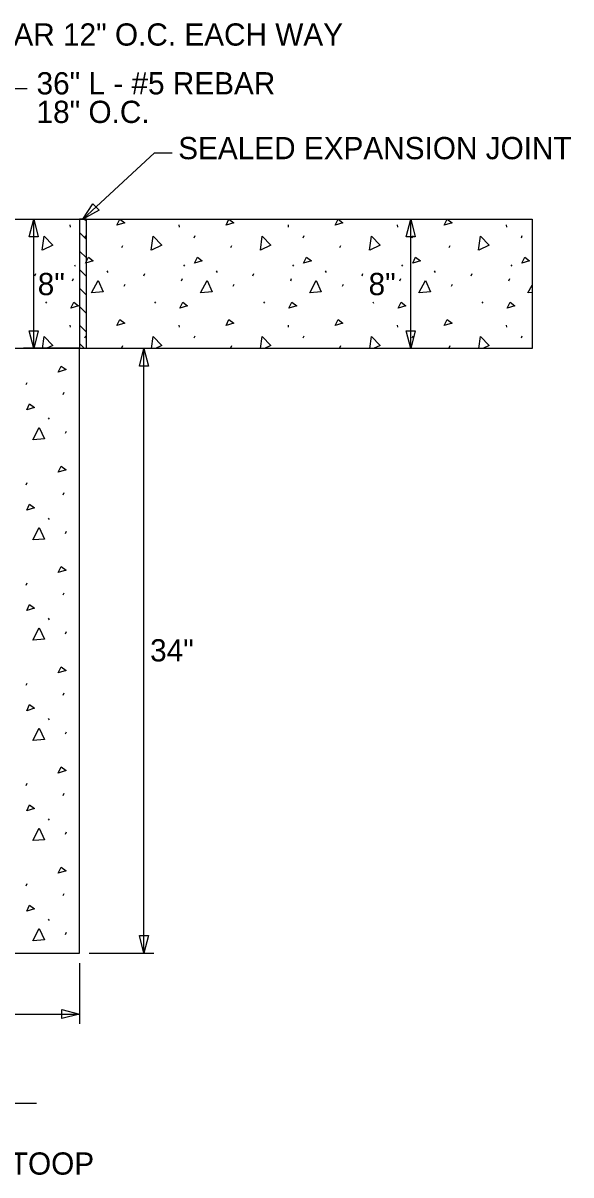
# Model space of a CAD drawing. Extents: x 9875.6 to 9950.1, y 9901.8 to 9955.8.
# Drawn here: x 9924.4 to 9950.1, y 9901.8 to 9955.8 of the extents above; entities that cross this region are included whole.
import ezdxf

# ---------------------------------------------------------------- set-up
doc = ezdxf.new("R2010")
doc.units = 0
for name, color, linetype in [('Default', 7, 'Continuous'), ('G-ANNO-TEXT', 7, 'Continuous'), ('G-DETL-LINE', 7, 'Continuous'), ('G-DETL-OTLN', 7, 'Continuous'), ('G-DETL-PATT', 7, 'Continuous')]:
    doc.layers.add(name, color=color, linetype=linetype)

# ---------------------------------------------------------------- blocks, each defined once
blk = doc.blocks.new('TERARR')
at = {"layer": 'Default'}
blk.add_lwpolyline([(-0.667, 0.167), (0, 0), (-0.667, -0.167)], close=True, dxfattribs=at)

msp = doc.modelspace()

# ---------------------------------------------------------------- linework, layer by layer
at = {"layer": 'Default'}
msp.add_lwpolyline([(9901.488, 9946.628), (9948.24, 9946.628), (9948.24, 9940.558), (9901.488, 9940.558)], close=True, dxfattribs=at)
at = {"layer": 'G-ANNO-TEXT'}
for p, q in [((9924.542, 9952.748), (9922.934, 9952.748)), ((9924.852, 9940.558), (9924.852, 9946.628)), ((9942.548, 9940.558), (9942.548, 9946.628)), ((9930.027, 9912.171), (9930.027, 9940.554)), ((9930.487, 9940.554), (9930.487, 9940.554)), ((9927.462, 9912.171), (9930.487, 9912.171)), ((9927.001, 9911.71), (9927.001, 9908.855)), ((9918.867, 9909.316), (9927.001, 9909.316)), ((9895.715, 9905.128), (9924.991, 9905.128))]:
    msp.add_line(p, q, dxfattribs=at)
msp.add_lwpolyline([(9927.164, 9946.628), (9930.52, 9949.747), (9931.345, 9949.747)], dxfattribs=at)
at = {"layer": 'G-DETL-LINE'}
msp.add_lwpolyline([(9927.326, 9946.628), (9927.001, 9946.628), (9927.001, 9940.57), (9927.326, 9940.57)], close=True, dxfattribs=at)
at = {"layer": 'G-DETL-OTLN'}
for points in [[(9923.736, 9940.57), (9901.488, 9940.57), (9901.488, 9946.628), (9927.001, 9946.628), (9927.001, 9940.57), (9924.375, 9940.57)], [(9923.736, 9940.57), (9918.867, 9940.57), (9918.867, 9912.171), (9927.001, 9912.171), (9927.001, 9940.57), (9924.375, 9940.57)]]:
    msp.add_lwpolyline(points, dxfattribs=at)
msp.add_lwpolyline([(9927.326, 9946.628), (9948.24, 9946.628), (9948.24, 9940.558), (9927.326, 9940.558)], close=True, dxfattribs=at)
at = {"layer": 'G-DETL-PATT'}
for p, q in [((9927.24, 9946.628), (9927.326, 9946.541)), ((9926.549, 9946.36), (9926.56, 9946.258)), ((9931.669, 9946.36), (9931.68, 9946.258)), ((9936.789, 9946.36), (9936.8, 9946.258)), ((9941.909, 9946.36), (9941.92, 9946.258)), ((9947.029, 9946.36), (9947.04, 9946.258)), ((9927.001, 9945.998), (9927.326, 9945.672)), ((9927.258, 9945.757), (9927.303, 9945.859)), ((9932.378, 9945.757), (9932.423, 9945.859)), ((9937.498, 9945.757), (9937.543, 9945.859)), ((9942.618, 9945.757), (9942.663, 9945.859)), ((9947.738, 9945.757), (9947.783, 9945.859)), ((9927.001, 9945.129), (9927.326, 9944.804)), ((9928.985, 9945.291), (9929.031, 9945.393)), ((9934.105, 9945.291), (9934.151, 9945.393)), ((9939.225, 9945.291), (9939.271, 9945.393)), ((9944.345, 9945.291), (9944.391, 9945.393)), ((9926.759, 9944.484), (9926.805, 9944.416)), ((9931.879, 9944.484), (9931.925, 9944.416)), ((9936.999, 9944.484), (9937.045, 9944.416)), ((9942.119, 9944.484), (9942.165, 9944.416)), ((9947.239, 9944.484), (9947.285, 9944.416)), ((9924.9, 9943.972), (9924.945, 9944.075)), ((9927.001, 9944.26), (9927.326, 9943.935)), ((9928.29, 9944.195), (9928.336, 9944.127)), ((9930.02, 9943.972), (9930.065, 9944.075)), ((9933.41, 9944.195), (9933.456, 9944.127)), ((9935.14, 9943.972), (9935.185, 9944.075)), ((9938.53, 9944.195), (9938.576, 9944.127)), ((9940.26, 9943.972), (9940.305, 9944.075)), ((9943.65, 9944.195), (9943.696, 9944.127)), ((9945.38, 9943.972), (9945.425, 9944.075)), ((9926.673, 9943.735), (9926.718, 9943.837)), ((9927.001, 9943.391), (9927.326, 9943.066)), ((9929.099, 9943.474), (9929.145, 9943.576)), ((9931.793, 9943.735), (9931.838, 9943.837)), ((9934.219, 9943.474), (9934.265, 9943.576)), ((9936.913, 9943.735), (9936.958, 9943.837)), ((9939.339, 9943.474), (9939.385, 9943.576)), ((9942.033, 9943.735), (9942.078, 9943.837)), ((9944.459, 9943.474), (9944.505, 9943.576)), ((9947.153, 9943.735), (9947.198, 9943.837)), ((9925.4, 9942.746), (9925.445, 9942.678)), ((9927.001, 9942.522), (9927.326, 9942.197)), ((9930.52, 9942.746), (9930.565, 9942.678)), ((9935.64, 9942.746), (9935.685, 9942.678)), ((9940.76, 9942.746), (9940.805, 9942.678)), ((9945.88, 9942.746), (9945.925, 9942.678)), ((9926.549, 9941.656), (9926.56, 9941.554)), ((9927.001, 9941.653), (9927.326, 9941.328)), ((9931.669, 9941.656), (9931.68, 9941.554)), ((9936.789, 9941.656), (9936.8, 9941.554)), ((9941.909, 9941.656), (9941.92, 9941.554)), ((9947.029, 9941.656), (9947.04, 9941.554)), ((9927.001, 9940.784), (9927.216, 9940.57)), ((9927.258, 9941.053), (9927.303, 9941.155)), ((9928.985, 9940.586), (9929.031, 9940.689)), ((9932.378, 9941.053), (9932.423, 9941.155)), ((9934.105, 9940.586), (9934.151, 9940.689)), ((9937.498, 9941.053), (9937.543, 9941.155)), ((9939.225, 9940.586), (9939.271, 9940.689)), ((9942.618, 9941.053), (9942.663, 9941.155)), ((9944.345, 9940.586), (9944.391, 9940.689)), ((9947.738, 9941.053), (9947.783, 9941.155)), ((9924.502, 9938.863), (9924.548, 9938.966)), ((9926.23, 9938.397), (9926.275, 9938.5)), ((9925.535, 9937.301), (9925.58, 9937.233)), ((9926.344, 9936.58), (9926.389, 9936.682)), ((9924.502, 9934.159), (9924.548, 9934.261)), ((9926.23, 9933.693), (9926.275, 9933.795)), ((9925.535, 9932.597), (9925.58, 9932.529)), ((9926.344, 9931.876), (9926.389, 9931.978)), ((9924.502, 9929.455), (9924.548, 9929.557)), ((9926.23, 9928.989), (9926.275, 9929.091)), ((9925.535, 9927.893), (9925.58, 9927.824)), ((9926.344, 9927.171), (9926.389, 9927.274)), ((9924.502, 9924.75), (9924.548, 9924.853)), ((9926.23, 9924.284), (9926.275, 9924.387)), ((9925.535, 9923.188), (9925.58, 9923.12)), ((9926.344, 9922.467), (9926.389, 9922.569)), ((9924.502, 9920.046), (9924.548, 9920.148)), ((9926.23, 9919.58), (9926.275, 9919.682)), ((9925.535, 9918.484), (9925.58, 9918.416)), ((9926.344, 9917.763), (9926.389, 9917.865)), ((9924.502, 9915.341), (9924.548, 9915.444)), ((9926.23, 9914.875), (9926.275, 9914.978)), ((9925.535, 9913.779), (9925.58, 9913.711)), ((9926.344, 9913.058), (9926.389, 9913.16))]:
    msp.add_line(p, q, dxfattribs=at)
for points in [[(9928.76, 9946.343), (9928.897, 9946.627), (9929.124, 9946.456), (9928.76, 9946.343)], [(9933.88, 9946.343), (9934.017, 9946.627), (9934.244, 9946.456), (9933.88, 9946.343)], [(9939, 9946.343), (9939.137, 9946.627), (9939.364, 9946.456), (9939, 9946.343)], [(9944.12, 9946.343), (9944.257, 9946.627), (9944.484, 9946.456), (9944.12, 9946.343)], [(9925.248, 9945.173), (9925.338, 9945.823), (9925.745, 9945.403), (9925.259, 9945.177)], [(9930.368, 9945.173), (9930.458, 9945.823), (9930.865, 9945.403), (9930.379, 9945.177)], [(9935.488, 9945.173), (9935.578, 9945.823), (9935.985, 9945.403), (9935.499, 9945.177)], [(9940.608, 9945.173), (9940.698, 9945.823), (9941.105, 9945.403), (9940.619, 9945.177)], [(9945.728, 9945.173), (9945.818, 9945.823), (9946.225, 9945.403), (9945.739, 9945.177)], [(9927.28, 9944.563), (9927.417, 9944.848), (9927.644, 9944.677), (9927.28, 9944.563)], [(9932.4, 9944.563), (9932.537, 9944.848), (9932.764, 9944.677), (9932.4, 9944.563)], [(9937.52, 9944.563), (9937.657, 9944.848), (9937.884, 9944.677), (9937.52, 9944.563)], [(9942.64, 9944.563), (9942.777, 9944.848), (9943.004, 9944.677), (9942.64, 9944.563)], [(9947.76, 9944.563), (9947.897, 9944.848), (9948.124, 9944.677), (9947.76, 9944.563)], [(9927.565, 9943.167), (9927.872, 9943.746), (9928.11, 9943.212), (9927.576, 9943.167)], [(9932.685, 9943.167), (9932.992, 9943.746), (9933.23, 9943.212), (9932.696, 9943.167)], [(9937.805, 9943.167), (9938.112, 9943.746), (9938.35, 9943.212), (9937.816, 9943.167)], [(9942.925, 9943.167), (9943.232, 9943.746), (9943.47, 9943.212), (9942.936, 9943.167)], [(9948.045, 9943.167), (9948.24, 9943.536)], [(9948.24, 9943.183), (9948.056, 9943.167)], [(9926.593, 9942.451), (9926.73, 9942.735), (9926.957, 9942.564), (9926.593, 9942.451)], [(9931.713, 9942.451), (9931.85, 9942.735), (9932.077, 9942.564), (9931.713, 9942.451)], [(9936.833, 9942.451), (9936.97, 9942.735), (9937.197, 9942.564), (9936.833, 9942.451)], [(9941.953, 9942.451), (9942.09, 9942.735), (9942.317, 9942.564), (9941.953, 9942.451)], [(9947.073, 9942.451), (9947.21, 9942.735), (9947.437, 9942.564), (9947.073, 9942.451)], [(9928.76, 9941.638), (9928.897, 9941.922), (9929.124, 9941.752), (9928.76, 9941.638)], [(9933.88, 9941.638), (9934.017, 9941.922), (9934.244, 9941.752), (9933.88, 9941.638)], [(9939, 9941.638), (9939.137, 9941.922), (9939.364, 9941.752), (9939, 9941.638)], [(9944.12, 9941.638), (9944.257, 9941.922), (9944.484, 9941.752), (9944.12, 9941.638)], [(9925.261, 9940.558), (9925.338, 9941.119), (9925.745, 9940.698), (9925.442, 9940.558)], [(9930.381, 9940.558), (9930.458, 9941.119), (9930.865, 9940.698), (9930.562, 9940.558)], [(9935.501, 9940.558), (9935.578, 9941.119), (9935.985, 9940.698), (9935.682, 9940.558)], [(9940.621, 9940.558), (9940.698, 9941.119), (9941.105, 9940.698), (9940.802, 9940.558)], [(9945.741, 9940.558), (9945.818, 9941.119), (9946.225, 9940.698), (9945.922, 9940.558)], [(9926.005, 9939.449), (9926.141, 9939.733), (9926.368, 9939.563), (9926.005, 9939.449)], [(9924.525, 9937.67), (9924.661, 9937.954), (9924.889, 9937.784), (9924.525, 9937.67)], [(9924.809, 9936.273), (9925.116, 9936.853), (9925.355, 9936.319), (9924.82, 9936.273)], [(9926.005, 9934.745), (9926.141, 9935.029), (9926.368, 9934.858), (9926.005, 9934.745)], [(9924.525, 9932.966), (9924.661, 9933.25), (9924.889, 9933.079), (9924.525, 9932.966)], [(9924.809, 9931.569), (9925.116, 9932.149), (9925.355, 9931.614), (9924.82, 9931.569)], [(9926.005, 9930.04), (9926.141, 9930.324), (9926.368, 9930.154), (9926.005, 9930.04)], [(9924.525, 9928.261), (9924.661, 9928.545), (9924.889, 9928.375), (9924.525, 9928.261)], [(9924.809, 9926.865), (9925.116, 9927.444), (9925.355, 9926.91), (9924.82, 9926.865)], [(9926.005, 9925.336), (9926.141, 9925.62), (9926.368, 9925.45), (9926.005, 9925.336)], [(9924.525, 9923.557), (9924.661, 9923.841), (9924.889, 9923.67), (9924.525, 9923.557)], [(9924.809, 9922.16), (9925.116, 9922.74), (9925.355, 9922.206), (9924.82, 9922.16)], [(9926.005, 9920.631), (9926.141, 9920.916), (9926.368, 9920.745), (9926.005, 9920.631)], [(9924.525, 9918.852), (9924.661, 9919.137), (9924.889, 9918.966), (9924.525, 9918.852)], [(9924.809, 9917.456), (9925.116, 9918.035), (9925.355, 9917.501), (9924.82, 9917.456)], [(9926.005, 9915.927), (9926.141, 9916.211), (9926.368, 9916.041), (9926.005, 9915.927)], [(9924.525, 9914.148), (9924.661, 9914.432), (9924.889, 9914.262), (9924.525, 9914.148)], [(9924.809, 9912.751), (9925.116, 9913.331), (9925.355, 9912.797), (9924.82, 9912.751)]]:
    msp.add_lwpolyline(points, dxfattribs=at)

# ---------------------------------------------------------------- block references
at = {"layer": 'G-ANNO-TEXT', "yscale": 1.24992}
for p, xscale, rotation in [((9927.164, 9946.628), 1.2499200000000001, -137.09489282869052), ((9924.852, 9946.628), 1.24992, 90), ((9942.548, 9946.628), 1.24992, 90), ((9924.852, 9940.558), 1.24992, -90), ((9942.548, 9940.558), 1.24992, -90), ((9930.027, 9940.554), 1.24992, 90), ((9930.027, 9912.171), 1.24992, -90)]:
    msp.add_blockref('TERARR', p, dxfattribs=dict(at, xscale=xscale, rotation=rotation))
at = {"layer": 'G-ANNO-TEXT', "xscale": 1.24992, "yscale": 1.24992}
msp.add_blockref('TERARR', (9927.001, 9909.316), dxfattribs=at)

# ---------------------------------------------------------------- texts
at = {"layer": 'G-ANNO-TEXT'}
for s, p in [('#4 REBAR 12" O.C. EACH WAY', (9919.09, 9954.772)), ('36" L - #5 REBAR', (9924.986, 9952.482)), ('18" O.C.', (9924.986, 9951.141)), ('SEALED EXPANSION JOINT', (9931.633, 9949.44)), ('8"', (9925.042, 9943.059)), ('8"', (9940.568, 9943.059)), ('34" ', (9930.315, 9925.868)), ('SD-MISC-STOOP', (9916.442, 9901.78))]:
    msp.add_text(s, height=1.044, dxfattribs=at).set_placement(p)

doc.saveas('drawing.dxf')
